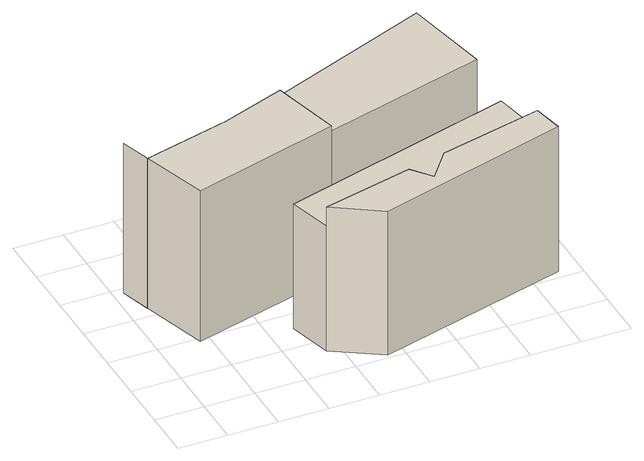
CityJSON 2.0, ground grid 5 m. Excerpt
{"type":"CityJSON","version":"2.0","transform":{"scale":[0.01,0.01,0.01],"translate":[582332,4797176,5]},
"CityObjects":{
"building1":{"type":"Building","children":["building1-1"],"geometry":[{"type":"MultiSurface","lod":"1","boundaries":[[[0,1,2,3]],[[1,4,5,2]],[[4,6,7,5]],[[6,8,9,7]],[[8,10,11,9]],[[10,0,3,11]],[[10,8,6,4,1,0]]]}]},
"building1-1":{"type":"BuildingPart","attributes":{"name":"8297120_P","measuredHeight":16.56},"parents":["building1"],"geometry":[{"type":"MultiSurface","lod":"2","boundaries":[[[0,1,2,3]],[[1,4,5,2]],[[4,6,7,5]],[[6,8,9,7]],[[8,10,11,9]],[[10,0,3,11]],[[10,8,6,4,1,0]]],"semantics":{"surfaces":[{"type":"WallSurface"},{"type":"RoofSurface"}],"values":[0,0,0,0,0,0,1]}}]},
"building2":{"type":"Building","children":["building2-1"],"geometry":[{"type":"MultiSurface","lod":"1","boundaries":[[[12,13,14,15]],[[13,16,17,14]],[[16,18,19,17]],[[18,20,21,19]],[[20,22,23,21]],[[22,24,25,23]],[[24,12,15,25]],[[24,22,20,18,16,13,12]]]}]},
"building2-1":{"type":"BuildingPart","attributes":{"name":"8297158_P","measuredHeight":15.79},"parents":["building2"],"geometry":[{"type":"MultiSurface","lod":"2","boundaries":[[[12,13,14,15]],[[13,16,17,14]],[[16,18,19,17]],[[18,20,21,19]],[[20,22,23,21]],[[22,24,25,23]],[[24,12,15,25]],[[24,22,20,18,16,13,12]]],"semantics":{"surfaces":[{"type":"WallSurface"},{"type":"RoofSurface"}],"values":[0,0,0,0,0,0,0,1]}}]},
"building3":{"type":"Building","children":["building3-1"],"geometry":[{"type":"MultiSurface","lod":"1","boundaries":[[[26,27,28,29]],[[27,30,14,28]],[[30,31,21,14]],[[31,32,33,21]],[[32,26,29,33]],[[32,31,30,27,26]]]}]},
"building3-1":{"type":"BuildingPart","attributes":{"name":"8297145_P","measuredHeight":13.69},"parents":["building3"],"geometry":[{"type":"MultiSurface","lod":"2","boundaries":[[[26,27,28,29]],[[27,30,14,28]],[[30,31,21,14]],[[31,32,33,21]],[[32,26,29,33]],[[32,31,30,27,26]]],"semantics":{"surfaces":[{"type":"WallSurface"},{"type":"RoofSurface"}],"values":[0,0,0,0,0,1]}}]},
"building4":{"type":"Building","children":["building4-1"],"geometry":[{"type":"MultiSurface","lod":"1","boundaries":[[[34,35,36,2]],[[35,37,38,36]],[[37,39,5,38]],[[39,34,2,5]],[[39,37,35,34]]]}]},
"building4-1":{"type":"BuildingPart","attributes":{"name":"8297106_P","measuredHeight":16.01},"parents":["building4"],"geometry":[{"type":"MultiSurface","lod":"2","boundaries":[[[34,35,36,2]],[[35,37,38,36]],[[37,39,5,38]],[[39,34,2,5]],[[39,37,35,34]]],"semantics":{"surfaces":[{"type":"WallSurface"},{"type":"RoofSurface"}],"values":[0,0,0,0,1]}}]}
},
"vertices":[
[1066,1816,1751],[1706,2051,1751],[1706,2051,95],[1066,1816,96],[1886,1343,1751],[1886,1343,93],[382,905,1751],[382,905,108],[73,1882,1751],[73,1882,116],[171,1578,1751],[171,1578,112],
[2675,647,1658],[3723,906,1658],[3723,906,78],[2675,647,79],[3785,592,1658],[3785,592,75],[1832,26,1658],[1832,26,87],[1357,321,1658],[1357,321,88],[2284,550,1658],[2284,550,82],[2443,352,1658],[2443,352,76],
[2575,1146,1454],[3618,1448,1454],[3618,1448,86],[2575,1146,84],[3723,906,1454],[1357,321,1454],[1232,756,1454],[1232,756,98],
[1706,2051,1695],[3370,2715,1695],[3370,2715,98],[3549,1817,1695],[3549,1817,87],[1886,1343,1695]
]}
